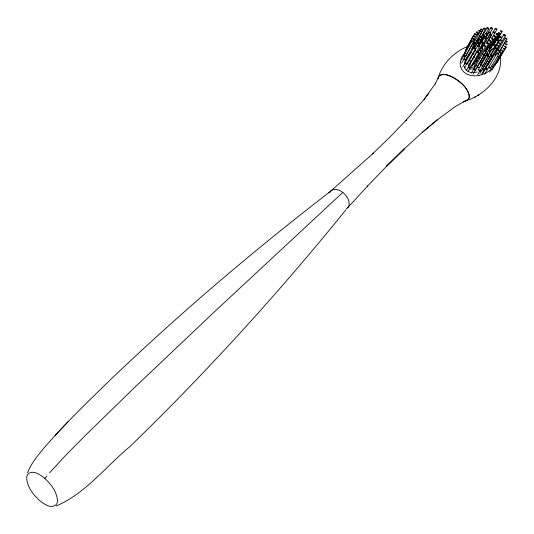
<?xml version="1.0" encoding="UTF-8"?>
<svg xmlns="http://www.w3.org/2000/svg" width="534" height="534" viewBox="0 0 534 534"><rect width="100%" height="100%" fill="white"/><g stroke="black" fill="none" stroke-linecap="round" stroke-linejoin="round"><path stroke-width="0.8" d="M497.801 56.944L497.795 56.217M438.18 78.785L438.194 78.478A6.508 4.859 46.5 0 1 439.455 75.634M464.493 64.394L465.007 61.47L466.215 58.606M506.906 39.042L506.753 38.635A1.322 0.834 29.3 0 0 505.892 38.014L505.251 38.041L498.048 50.236L498.182 50.683A1.308 0.834 29.4 0 0 499.03 51.297L499.67 51.271L506.906 39.042L506.232 39.149A1.322 0.834 29.4 0 1 505.371 38.521L505.251 38.041M505.618 41.111L505.758 41.565A1.322 0.834 29.4 0 0 506.619 42.186L507.24 42.193L507.146 41.672A1.328 0.834 29.4 0 0 506.285 41.051L505.618 41.111L498.262 53.647M503.822 34.61L503.956 35.057A1.315 0.828 29.2 0 0 504.817 35.671L505.431 35.678L505.338 35.164A1.322 0.828 29.2 0 0 504.483 34.55L503.862 34.543L500.512 40.237M503.242 51.191L503.135 50.843A1.342 0.854 29.5 0 0 502.22 50.143L501.626 50.116L501.686 50.67A1.342 0.854 29.5 0 0 502.554 51.297L503.242 51.191L491.947 70.154M499.697 51.197L499.557 50.79M502.067 31.7L501.92 31.292A1.315 0.828 29.1 0 0 501.066 30.678L500.451 30.672L500.538 31.179A1.315 0.828 29.1 0 0 501.399 31.8L502.067 31.7L497.167 40.11M496.4 62.571L497.021 62.571L496.974 62.118M498.956 46.304L498.803 45.891A1.335 0.848 29.3 0 0 497.935 45.256L497.308 45.256L497.401 45.777A1.335 0.848 29.3 0 0 498.269 46.411L498.956 46.304L487.836 65.195M497.027 53.133L497.161 53.594A1.348 0.861 29.4 0 0 498.042 54.228L498.669 54.228L498.576 53.7A1.348 0.861 29.4 0 0 497.701 53.066L497.027 53.133L484.605 74.186M485.506 67.444L496.687 48.434L496.573 47.94A1.342 0.854 29.3 0 0 495.699 47.306L495.031 47.372L490.846 54.515M494.471 35.751L493.843 35.751L493.937 36.265A1.328 0.841 29 0 0 494.804 36.893L495.425 36.899L495.338 36.379A1.328 0.841 29 0 0 494.471 35.758M495.031 47.372L495.165 47.833A1.342 0.854 29.3 0 0 496.033 48.46L496.687 48.434M490.839 54.722L490.98 55.189A1.348 0.868 29.3 0 0 491.854 55.823L492.495 55.823L492.401 55.289A1.355 0.868 29.3 0 0 491.527 54.655L490.839 54.722L479.839 73.492M491.153 59.541L491.053 59.194M489.444 67.017L488.824 67.017L488.91 67.544A1.328 0.861 29.5 0 0 489.771 68.178L490.366 68.198L490.305 67.644M495.278 28.415L495.412 28.863A1.315 0.828 28.9 0 0 496.266 29.477L496.887 29.483L496.8 28.976A1.315 0.828 28.9 0 0 495.939 28.355L495.278 28.415L487.275 42.139M486.981 54.795L487.121 55.262A1.355 0.868 29.2 0 0 487.996 55.903L488.603 55.93L488.543 55.369A1.355 0.868 29.2 0 0 487.669 54.728L486.981 54.795L478.391 69.553L478.517 70.014A1.335 0.868 29.3 0 0 479.385 70.648L480.013 70.642L479.933 70.114M488.597 47.186L488.663 47.613A1.342 0.861 29.1 0 0 489.585 48.314L490.185 48.34L490.132 47.793A1.342 0.861 29.1 0 0 489.257 47.159L488.597 47.186L477.509 66.309M487.949 55.409L490.305 50.69A1.348 0.861 29.1 0 0 489.424 50.056L488.75 50.123L480.487 64.327L480.613 64.788M489.972 46.959A1.308 0.834 29.1 0 0 490.646 47.379L491.26 47.386L491.173 46.872M488.51 43.514L488.363 43.1A1.342 0.854 28.9 0 0 487.495 42.466L486.861 42.466L486.948 42.987A1.342 0.854 28.9 0 0 487.822 43.621L488.51 43.514L471.375 73.218M490.879 27.661L491.006 28.108A1.315 0.828 28.8 0 0 491.867 28.723L492.488 28.729L492.395 28.222A1.315 0.828 28.8 0 0 491.54 27.601L490.9 27.628L485.112 37.754M489.131 32.174L489.237 32.661A1.322 0.834 28.8 0 0 490.099 33.282L490.693 33.315L490.639 32.774A1.322 0.834 28.8 0 0 489.778 32.153L489.131 32.174L485.072 39.269M485.62 46.304L485.473 45.884A1.348 0.861 28.9 0 0 484.605 45.25L483.971 45.25L484.058 45.777A1.348 0.861 28.9 0 0 484.925 46.411L485.62 46.304L474.239 66.069M483.871 28.175L483.984 28.656A1.322 0.834 28.6 0 0 484.839 29.277L485.433 29.31L485.379 28.769A1.322 0.834 28.6 0 0 484.518 28.148L483.871 28.175L476.762 41.432A1.308 0.834 28.6 0 0 477.61 42.046L477.69 42.079M485.693 33.275L485.827 33.729A1.328 0.841 28.7 0 0 486.688 34.35L487.315 34.356L487.228 33.842A1.328 0.841 28.7 0 0 486.367 33.215L485.713 33.241L479.926 43.408M487.115 27.681L487.248 28.128A1.322 0.828 28.7 0 0 488.103 28.749L488.723 28.749L488.637 28.242A1.322 0.834 28.7 0 0 487.782 27.621L487.135 27.648L481.595 37.413M480.967 50.79L480.867 50.436A1.355 0.868 28.9 0 0 479.946 49.729L479.305 49.729L479.392 50.263A1.355 0.868 28.9 0 0 480.266 50.897L480.967 50.79L472.43 65.669L472.323 65.175M482.683 47.639L482.062 47.639L482.142 48.153A1.308 0.841 28.9 0 0 482.322 48.347M473.104 63.8A1.328 0.868 28.9 0 0 473.511 64.013L474.192 63.946L482.703 49.148L482.569 48.687M477.756 45.617L477.89 46.078A1.348 0.861 28.8 0 0 478.764 46.712L479.405 46.718L479.365 46.258A1.348 0.868 28.7 0 0 478.444 45.55L477.776 45.584L467.01 64.527M478.177 45.063L482.135 37.42A1.335 0.848 28.7 0 0 481.267 36.793L480.64 36.793L480.72 37.313M477.149 66.196L477.776 66.189L477.696 65.662M481.021 29.096L481.087 29.51A1.322 0.834 28.5 0 0 481.995 30.198L482.589 30.231L482.536 29.69A1.328 0.841 28.5 0 0 481.675 29.07L481.021 29.096L479.779 31.306M477.877 42.193L478.01 42.647A1.342 0.861 28.7 0 0 478.885 43.281L479.519 43.287L479.432 42.76A1.342 0.861 28.7 0 0 478.557 42.126L477.877 42.193L474.639 47.906M480.213 31.346L480.066 30.939A1.328 0.841 28.5 0 0 479.205 30.318L478.611 30.284L478.664 30.825A1.328 0.841 28.5 0 0 479.525 31.446L480.213 31.346L472.703 44.702M474.205 63.9L474.065 63.486M472.036 40.938L472.143 41.432A1.348 0.861 28.5 0 0 473.017 42.066L473.651 42.073L473.571 41.545A1.348 0.861 28.5 0 0 472.697 40.911L472.036 40.938L461.389 59.928M473.324 35.845L473.451 36.305A1.335 0.854 28.4 0 0 474.319 36.933L474.953 36.939L474.873 36.419A1.342 0.854 28.4 0 0 474.005 35.785L473.324 35.845L465.548 50.43A1.322 0.854 28.5 0 0 465.922 50.797M472.403 38.248L472.53 38.702A1.342 0.854 28.5 0 0 473.404 39.336L474.038 39.342L473.958 38.815A1.342 0.861 28.5 0 0 473.084 38.188L472.423 38.214L464.48 53.093A1.322 0.854 28.5 0 0 465.334 53.72L465.421 53.747M460.255 62.084L461.396 57.839L463.699 53.914M468.992 64.367L468.799 67.03M438.227 78.118L438.701 76.602L439.903 75.301M469.112 63.866L469.246 63.372M506.172 47.226L506.078 46.838A1.335 0.848 29.5 0 0 505.164 46.144L504.543 46.138L504.637 46.665A1.335 0.841 29.5 0 0 505.504 47.292L506.172 47.226L497.074 62.465M501.166 52.839L501.032 52.379A1.342 0.854 29.5 0 0 500.158 51.745L499.557 51.718L499.617 52.272A1.342 0.854 29.5 0 0 500.491 52.906L501.166 52.839L489.645 72.197M498.716 54.161L490.452 68.065M499.837 40.003L499.971 40.457A1.328 0.841 29.2 0 0 500.839 41.085L501.459 41.085L501.366 40.571A1.328 0.841 29.2 0 0 500.505 39.943L499.857 39.97L494.484 49.128M500.011 33.609L499.877 33.161A1.322 0.828 29.1 0 0 499.016 32.547L498.402 32.541L498.489 33.048A1.315 0.828 29.1 0 0 499.35 33.669L500.011 33.609L492.955 45.71L492.295 45.777A1.302 0.828 29.1 0 1 492.048 45.657M495.712 54.695A1.348 0.861 29.4 0 0 494.844 54.054L494.21 54.054L494.297 54.588A1.348 0.861 29.4 0 0 495.178 55.222L495.812 55.222L495.719 54.695M496.74 39.81L496.874 40.264A1.328 0.841 29.2 0 0 497.741 40.891L498.362 40.891L498.269 40.377A1.328 0.841 29.2 0 0 497.408 39.75L496.76 39.776L493.93 44.629M499.904 36.612L500.018 37.1A1.322 0.834 29.2 0 0 500.879 37.72L501.499 37.727L501.406 37.213A1.322 0.834 29.2 0 0 500.545 36.592L499.904 36.612L497.875 40.083M497.675 34.71L497.541 34.256A1.328 0.834 29 0 0 496.68 33.635L496.053 33.629L496.146 34.143A1.328 0.834 29 0 0 497.007 34.77L497.675 34.71L489.504 48.761M492.221 48.961L492.335 49.455A1.342 0.854 29.2 0 0 493.209 50.089L493.843 50.089L493.75 49.562A1.342 0.861 29.2 0 0 492.882 48.928L492.221 48.961L487.335 57.332M494.384 44.175L493.756 44.175L493.843 44.702A1.335 0.848 29.2 0 0 494.711 45.33L495.345 45.337L495.252 44.809A1.335 0.848 29.2 0 0 494.384 44.182M498.609 34.777L498.469 34.33A1.322 0.834 29 0 0 497.615 33.709L496.994 33.702L497.081 34.216A1.322 0.834 29 0 0 497.942 34.837L498.609 34.777L491.313 47.279M488.683 55.83L477.603 74.78M495.472 36.833L489.351 47.379M492.955 45.71L492.822 45.27M490.819 41.318L490.686 40.864A1.342 0.848 29 0 0 489.818 40.23L489.217 40.204L489.277 40.751A1.335 0.848 29 0 0 490.145 41.378L490.819 41.318L485.119 51.171M488.75 50.123L488.884 50.583A1.348 0.861 29.1 0 0 489.758 51.217L490.419 51.191M490.265 48.247L488.61 51.097M493.089 39.129L492.955 38.675A1.335 0.848 29 0 0 492.088 38.047L491.46 38.041L491.547 38.561A1.335 0.848 29 0 0 492.415 39.189L493.089 39.129L485.753 51.791M486.24 51.611L486.107 51.144A1.348 0.868 29 0 0 485.232 50.51L484.625 50.483L484.678 51.037A1.348 0.868 29 0 0 485.56 51.671L486.24 51.611L477.837 66.076M489.565 34.55L489.678 35.037A1.328 0.841 28.9 0 0 490.539 35.658L491.167 35.665L491.08 35.144A1.328 0.841 28.9 0 0 490.212 34.523L489.565 34.55L482.015 47.706M478.377 69.594L479.065 69.473M490.773 33.221L487.529 38.869M484.138 55.102L484.004 54.635A1.355 0.874 29 0 0 483.123 53.994L482.516 53.967L482.576 54.528A1.355 0.874 29 0 0 483.45 55.169L484.138 55.102L473.044 74.239M486.1 38.508L485.967 38.054A1.335 0.848 28.8 0 0 485.099 37.427L484.471 37.42L484.558 37.941A1.335 0.848 28.8 0 0 485.426 38.568L486.1 38.508L479.492 50.042M478.844 52.719L478.711 52.252A1.355 0.874 28.8 0 0 477.83 51.611L477.189 51.611L477.276 52.145A1.355 0.874 28.9 0 0 478.157 52.786L478.844 52.719L468.184 71.302M484.532 35.858L484.405 35.411A1.335 0.848 28.7 0 0 483.537 34.783L482.943 34.75L482.996 35.297A1.328 0.841 28.7 0 0 483.857 35.925L484.532 35.858L478.537 46.391M482.996 42.954L482.863 42.493A1.342 0.854 28.8 0 0 481.995 41.866L481.361 41.859L481.448 42.386A1.342 0.854 28.8 0 0 482.315 43.014L482.996 42.954L477.69 52.232M479.452 46.652L468.665 65.542M485.506 29.216L481.087 37.02M478.918 39.262L479.031 39.756A1.342 0.854 28.7 0 0 479.899 40.384L480.533 40.39L480.446 39.863A1.342 0.854 28.7 0 0 479.579 39.236L478.918 39.262L474.145 47.686M482.663 30.138L472.049 48.941M473.698 47.619L473.812 48.12A1.355 0.868 28.7 0 0 474.686 48.761L475.327 48.761L475.247 48.227A1.355 0.868 28.7 0 0 474.366 47.593L473.698 47.619L462.791 66.904M464.633 58.88L463.999 58.88L464.079 59.407A1.328 0.868 28.6 0 0 464.94 60.035L465.601 60.008L474.012 45.11L473.878 44.649A1.348 0.868 28.6 0 0 473.004 44.015M473.271 41.512L477.963 32.487A1.335 0.848 28.4 0 0 477.102 31.86L476.468 31.853L476.555 32.367M476.221 34.309A1.335 0.848 28.4 0 0 475.36 33.682L474.726 33.675L474.806 34.196A1.335 0.848 28.4 0 0 475.674 34.823L476.308 34.83L476.221 34.309M473.004 44.015L472.363 44.008L472.45 44.542A1.348 0.868 28.6 0 0 473.324 45.176L474.012 45.11M473.698 41.999L465.448 56.664L464.794 56.697M465.468 56.631L465.341 56.17M465.621 59.968L465.494 59.508M465.408 50.022L466.095 49.909M438.961 75.468C443.741 62.178 454.908 51.678 467.817 46.304M438.507 77.016L435.21 84.018L435.691 83.184L424.129 99.337L428.795 93.283M27.588 472.79C31.105 463.152 38.061 455.342 44.422 447.485C65.315 423.362 88.31 401.161 111.226 378.98C180.652 312.637 253.864 250.353 329.952 191.793M496.179 63.252L495.806 63.967M498.275 53.507L498.936 53.433M498.048 50.236L498.623 50.143M480.487 64.327L481.161 64.26M480.326 61.457L480.914 61.357M482.249 37.914L481.588 37.941A1.335 0.848 28.7 0 1 480.727 37.313M467.31 46.912L474.679 33.742M461.57 63.192L472.316 44.082M474.479 40.731L475.293 39.276M477.736 34.93L478.965 32.754M476.635 40.984L477.129 40.871M478.077 32.974L477.416 33.001A1.328 0.848 28.5 0 1 476.555 32.367M464.353 52.639L465.027 52.566M474.886 46.932L480.593 36.859M464.46 67.918L475.373 48.694M473.064 54.642L473.878 53.213M474.693 51.785L475.5 50.356M477.937 46.071L479.565 43.221M478.871 46.211L481.314 41.926M486 33.549L488.77 28.689M481.134 43.261L484.425 37.487M466.516 70.281L477.142 51.678M485.293 37.907L487.362 34.289M490.052 32.988L492.528 28.669M484.291 44.509L485.099 43.094M485.913 41.685L486.721 40.277M486.441 43.881L491.213 35.598M491.3 39.015L496.934 29.417M475.5 69.774L476.308 68.392M483.23 60.335L484.058 58.914M484.885 57.492L486.127 55.362M486.955 53.941L487.782 52.519M490.713 50.129L491.52 48.754M482.015 66.43L483.257 64.3M485.713 60.108L486.521 58.72M492.869 49.575L495.385 45.27M466.402 58.266L468.578 55.229L471.335 52.599M493.176 49.762L498.409 40.824M482.843 68.859L487.782 60.429M488.597 59.04L493.89 50.022M481.508 74.506L492.535 55.756M482.943 73.171L494.164 54.121M494.638 53.947L505.478 35.611M495.612 64.314L495.198 64.994M424.35 99.044L405.92 120.43L406.314 119.996L390.674 136.324L372.552 153.919L373.393 153.145L330.826 191.038M44.876 478.484C40.564 474.886 32.574 469.012 27.634 474.492A36.379 13.096 45.5 0 0 26.7 478.504C27.408 487.101 33.055 494.457 39.176 500.144C43.514 503.729 51.084 509.463 56.297 504.517A36.212 12.983 46 0 0 57.438 500.652C56.978 491.834 51.11 484.278 44.876 478.484L46.959 475.974M49.569 472.837L66.81 454.134L85.961 434.823L134.154 387.898L213.94 312.27L342.801 192.42M493.796 66.93L493.269 67.544M345.999 209.722C278.801 292.819 206.798 372.031 130.069 446.437C106.019 466.315 85.614 493.449 56.277 505.978M482.683 49.181L482.015 49.215A1.348 0.868 28.9 0 1 481.147 48.574M466.97 47.539L466.97 47.926M347.587 207.866L367.639 185.986L367.185 186.466L386.89 165.934L404.632 148.485L386.469 166.368L405.079 148.105L421.933 132.726L437.159 119.923L422.361 132.272M67.998 421.753L55.089 435.464M491.861 69.013L485.86 73.198L479.138 75.481M439.462 75.648L442.966 74.42M328.79 192.734L330.76 191.112M481.908 62.565L481.314 62.545A1.328 0.861 29.1 0 1 480.46 61.911L480.32 61.65M472.403 65.702L471.776 65.709M436.885 120.15L455.268 106.593L464.166 101.487L463.205 101.934L466.496 100.646A7.943 5.947 45 0 0 467.29 100.305M486.661 67.544L484.712 68.926M469.066 99.771C486.04 93.15 503.282 75.962 500.224 56.344M467.537 100.165L467.991 99.831A6.535 4.893 44.9 0 0 469.339 97.041C468.218 86.862 458.346 79.906 449.775 75.848M484.024 69.347L484.371 69.14M474.646 97.308L475.5 96.814M478.03 95.339L478.918 94.825M497.935 56.33L497.955 56.898M485.673 63.993L485.079 63.973A1.328 0.854 29.3 0 1 484.225 63.339L484.305 62.738M481.915 44.829L482.262 44.783M479.298 67.07L476.041 68.359M472.837 46.678L474.526 45.971M481.781 70.508L479.258 71.483M476.128 66.223L475.507 66.456A27.881 16.133 29.5 0 1 471.542 67.411L471.228 67.411M491.026 59.695L490.479 59.654A1.315 0.848 29.3 0 1 489.925 59.341M466.496 100.646L464.72 100.966M477.242 72.023L473.318 72.497M474.552 68.746L471.048 69.133L469.139 68.652M471.222 57.639L470.768 57.565A1.322 0.861 28.7 0 1 470.214 57.251M465.167 100.926C474.739 98.076 465.187 86.067 460.535 82.596M486.32 50.817L486.694 50.81M472.39 72.484C468.779 72.657 464.907 70.435 464.6 66.536M488.31 62.091L488.717 61.69M476.582 64.961L476.201 65.428M474.479 57.372L474.159 57.298A1.322 0.854 28.8 0 1 473.411 56.798M485.673 50.456L485.92 50.523A1.315 0.841 29.1 0 1 486.714 51.077M494.718 43.728L494.477 43.661A1.302 0.828 29.1 0 1 494.15 43.501M497.942 47.686L498.382 47.252M469.079 66.737L468.505 66.797L468.612 67.297A1.335 0.874 28.9 0 0 469.479 67.931L470.114 67.931L470.033 67.397M464.4 55.516L463.826 55.576L463.933 56.07A1.328 0.861 28.5 0 0 464.794 56.697M486.367 68.245L485.8 68.312L485.913 68.813A1.328 0.861 29.4 0 0 486.781 69.44L487.402 69.44L487.315 68.913M476.408 61.203L477.036 61.203L476.955 60.676M470.147 60.122L469.519 60.128L469.6 60.656A1.328 0.861 28.8 0 0 470.461 61.283L471.088 61.283L471.008 60.756M465.835 62.652L465.201 62.658L465.281 63.186A1.335 0.868 28.7 0 0 466.149 63.82L466.783 63.813L466.703 63.286M469.726 64.167L469.813 64.2A1.302 0.848 28.9 0 1 470.14 64.36M483.023 69.14L482.389 69.146L482.476 69.68A1.335 0.868 29.4 0 0 483.343 70.308L483.971 70.308L483.884 69.774M474.452 68.986L473.798 69.02L473.905 69.52A1.335 0.874 29.1 0 0 474.773 70.154L475.407 70.154L475.32 69.62M496.707 49.402L497.154 49.956M498.349 59.654L498.409 60.202L497.821 60.175A1.315 0.841 29.6 0 1 497.414 59.968M495.105 64.18L495.192 64.707L494.571 64.714A1.322 0.854 29.6 0 1 493.95 64.34M481.922 45.297L481.968 45.363A1.308 0.834 28.9 0 0 482.816 45.984L483.404 46.011L483.397 45.537M481.141 48.574L481.054 48.047L481.695 48.047A1.348 0.868 28.9 0 1 482.562 48.687M492.895 66.056L492.982 66.583L492.361 66.59A1.322 0.854 29.5 0 1 491.507 65.956M479.832 57.886L479.879 58.433L479.292 58.406A1.322 0.854 29 0 1 478.544 57.912M473.705 42.493L473.785 42.627A1.308 0.841 28.6 0 0 474.633 43.241L475.253 43.247L475.173 42.733A1.308 0.841 28.6 0 0 475 42.54M496.286 50.93L497.121 52.706M460.562 66.59L461.683 69.3L463.492 71.663A8.017 4.699 30.2 0 0 466.603 73.952L470.1 75.294L473.892 75.861A26.834 15.593 29.9 0 0 479.118 75.454M329.965 192.273A11.882 7.596 45.7 0 1 344.55 193.969A11.882 7.596 45.7 0 1 346.386 208.754M440.136 75.154A7.917 5.901 46.4 0 1 440.91 74.8C445.87 73.505 450.829 76.115 455.015 78.525A32.007 23.596 45.4 0 1 460.535 82.596M442.946 74.346A17.876 13.283 45.9 0 1 449.761 75.928M460.522 66.576A25.318 14.745 30.6 0 1 460.295 62.098M477.89 65.435A48.934 28.175 29 0 1 477.61 65.582M470.928 66.45A28.128 16.334 31 0 1 471.028 65.749M485.987 51.544A1.315 0.841 29.1 0 1 485.693 51.351M476.408 61.203A1.328 0.861 29 0 1 475.607 60.642M481.394 65.382A1.328 0.861 29.2 0 1 480.62 64.788M471.776 65.702A1.335 0.868 28.9 0 1 471.222 65.388M507.006 44.736L506.325 44.889A1.328 0.841 29.5 0 1 505.464 44.262L505.371 43.741L505.992 43.741A1.328 0.841 29.5 0 1 506.853 44.369L507.006 44.736M504.924 49.268L504.236 49.428A1.335 0.848 29.5 0 1 503.368 48.794L503.275 48.274L503.896 48.274A1.335 0.848 29.5 0 1 504.764 48.901L504.924 49.268M500.585 43.801L499.897 43.955A1.328 0.841 29.3 0 1 499.036 43.327L498.936 42.807L499.564 42.807A1.335 0.841 29.3 0 1 500.425 43.434L500.585 43.801M493.202 31.853L493.349 32.26A1.322 0.834 28.9 0 0 494.21 32.881L494.831 32.888L494.744 32.374A1.322 0.834 28.9 0 0 493.883 31.753L493.202 31.853"/></g></svg>
